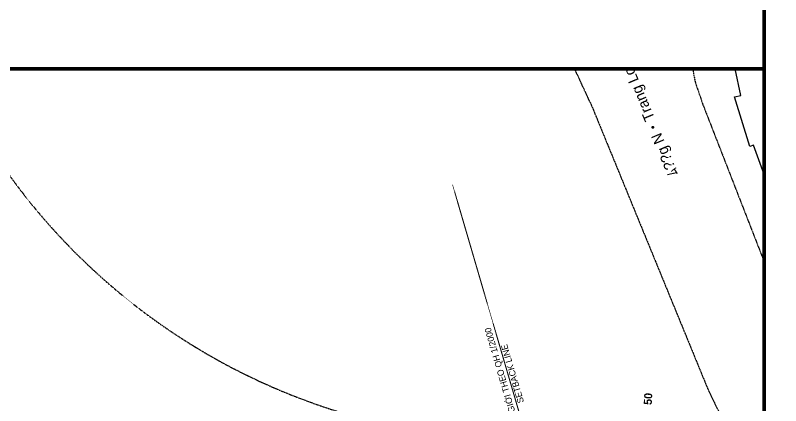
# Model space of a CAD drawing. Header units: millimetres. Extents: x -100356 to 314685, y 446 to 1273965.
# Drawn here: x 89666 to 161333, y 436000 to 472550 of the extents above; entities that cross this region are included whole.
import ezdxf
from ezdxf.enums import TextEntityAlignment as Align
from ezdxf.xclip import XClip

# ---------------------------------------------------------------- set-up
doc = ezdxf.new("R2010")
doc.units = ezdxf.units.MM
doc.header["$XCLIPFRAME"] = 2
for name, pattern in [('20180221 BF$0$2-2', [10, 5, -5]), ('20180221 BF$0$b1$0$Kume - Key Plan Boundary', [16, 8, -2, 4, -2]), ('20180221 BF$0$b1$0$Kume - Setback', [13, 5, -2, 4, -2]), ('20180221 BF$0$HIDDEN', [0.375, 0.25, -0.125]), ('gf$0$Kume - Key Plan Boundary', [16, 8, -2, 4, -2]), ('gf$0$Kume - Setback', [13, 5, -2, 4, -2])]:
    doc.linetypes.add(name, pattern=pattern)
doc.layers.get('DEFPOINTS').update_dxf_attribs({"lineweight": 13})
for name, color, linetype in [('20180221 BF$0$22', 7, 'Continuous'), ('20180221 BF$0$23', 7, 'Continuous'), ('20180221 BF$0$28', 7, 'Continuous'), ('20180221 BF$0$sohieu_diem', 2, 'Continuous'), ('20180221 BF$0$TREE', 99, 'Continuous')]:
    doc.layers.add(name, color=color, linetype=linetype)
for name, color, linetype, lineweight in [('20180221 BF$0$b1$0$C-_SITEBNRY_E', 1, '20180221 BF$0$b1$0$Kume - Key Plan Boundary', 100), ('20180221 BF$0$QHH ÐỀ XUẤT ÐIỀU CHỈNH', 5, '20180221 BF$0$HIDDEN', 30), ('gf$0$C-_SANIFIXR_E', 7, 'Continuous', 5), ('gf$0$C-_SITEBNRY_E', 1, 'gf$0$Kume - Key Plan Boundary', 100)]:
    doc.layers.add(name, color=color, linetype=linetype, lineweight=lineweight)
doc.styles.add('20180221 BF$0$txt', font='VNI-Avo.TTF', dxfattribs={"height": 0.2})
doc.styles.add('20180221 BF$0$VAPTIMN', font='VNI-Aptima-Bold.TTF')
doc.styles.add('gf$0$Arial_1', font='Font - TrueType - Arial.ttf', dxfattribs={"width": 0.95, "height": 600})

# ---------------------------------------------------------------- blocks, each defined once
blk = doc.blocks.new('20180221 BF$0$b1$0$Family - ___-1536194-1st Basement')
at = {"layer": '20180221 BF$0$b1$0$C-_SITEBNRY_E', "color": 40, "linetype": '20180221 BF$0$b1$0$Kume - Setback', "lineweight": 18}
blk.add_line((-129, 40714), (17845, -20736), dxfattribs=at)
blk = doc.blocks.new('gf$0$Family - ___-1536194-IDEA-1st Storey')
at = {"layer": 'gf$0$C-_SITEBNRY_E', "color": 40, "linetype": 'gf$0$Kume - Setback', "lineweight": 18}
blk.add_line((-129, 40714), (17845, -20736), dxfattribs=at)
blk = doc.blocks.new('20180221 BF$0$hientrang')
at = {"layer": '20180221 BF$0$22', "color": 7, "linetype": '20180221 BF$0$2-2', "elevation": 0}
for points in [[(-27753, -7784), (-345, 7061), (177, 8081), (288, 9030), (-7524, 31170), (-9280, 34113), (-10528, 35574), (-11748, 36046), (-13098, 36237), (-14658, 35849)], [(-27753, -7784), (-53950, -20521), (-64988, -26827)], [(-27753, -7784), (-27753, -7784), (-27753, -7784)], [(-21630, -20522), (-23415, -17319), (-24135, -17189), (-25186, -17447), (-27217, -18285), (-52322, -29953)]]:
    blk.add_lwpolyline(points, dxfattribs=at)
at = {"layer": '20180221 BF$0$23', "color": 7, "linetype": 'Continuous', "elevation": 0}
blk.add_lwpolyline([(-46072, -29951), (-44141, -29153), (-41719, -28066), (-41749, -27996), (-38907, -26740), (-36096, -25413), (-36036, -25553), (-30743, -23280), (-30893, -22950), (-26340, -21226), (-26171, -21796), (-21630, -20522), (-20972, -22653)], dxfattribs=at)
at = {"layer": '20180221 BF$0$QHH ÐỀ XUẤT ÐIỀU CHỈNH', "linetype": '20180221 BF$0$2-2'}
blk.add_arc((210, -199, 0), 60000, 129.27099, 179.61871, dxfattribs=at)
at = {"layer": 'gf$0$C-_SITEBNRY_E', "color": 40, "linetype": 'gf$0$Kume - Setback', "lineweight": 18, "rotation": 93.62657178389696}
blk.add_blockref('gf$0$Family - ___-1536194-IDEA-1st Storey', (-55816, -14517, 0), dxfattribs=at)
at = {"layer": '20180221 BF$0$28', "color": 7, "linetype": 'Continuous', "style": '20180221 BF$0$txt'}
blk.add_text('ﾑ\ue51b\ue60eg N・Trang Long', height=1000, rotation=26.43175, dxfattribs=at).set_placement((-28444, -13328, 0), align=Align.MIDDLE)
at = {"layer": '20180221 BF$0$sohieu_diem', "color": 3, "style": '20180221 BF$0$VAPTIMN'}
blk.add_text('50', height=750, rotation=359.92728, dxfattribs=at).set_placement((-55637, -15297, 0))
at = {"layer": 'gf$0$C-_SANIFIXR_E', "char_height": 600, "width": 11282.78, "attachment_point": 2, "rotation": 19.93097, "line_spacing_factor": 0.941778, "style": 'gf$0$Arial_1'}
for s, insert in [('LỘ GIỚI THEO QH 1/2000', (-53977, -846, 0)), ('SETBACK LINE', (-53630, -1822, 0))]:
    blk.add_mtext(s, dxfattribs=dict(at, insert=insert))

msp = doc.modelspace()

# ---------------------------------------------------------------- linework, layer by layer
at = {"layer": 'DEFPOINTS', "const_width": 345.1, "elevation": 0}
for points in [[(17228.7, 467538.9), (17228.7, 568320.6), (159772.7, 568320.6), (159772.7, 467538.9)], [(17228.7, 366757.2), (17228.7, 467538.9), (159772.7, 467538.9), (159772.7, 366757.2)]]:
    msp.add_lwpolyline(points, close=True, dxfattribs=at)

# ---------------------------------------------------------------- block references
at = {"layer": '20180221 BF$0$b1$0$C-_SITEBNRY_E', "color": 40, "linetype": '20180221 BF$0$b1$0$Kume - Setback', "lineweight": 18, "rotation": 180}
msp.add_blockref('20180221 BF$0$b1$0$Family - ___-1536194-1st Basement', (148459.1, 435926.7, 0), dxfattribs=at)
at = {"layer": '20180221 BF$0$TREE'}
ref = msp.add_blockref('20180221 BF$0$hientrang', (137502.3, 492549.7, 0), dxfattribs=dict(at, rotation=86.37342821610302))
XClip(ref).set_block_clipping_path([(-133148.1755428242, 112075.9558377523), (-124131.7889780848, -30182.5877385634), (-23551.8986045148, -23807.8059542924), (-32568.2851692542, 118450.7376220233)])

doc.saveas('drawing.dxf')
